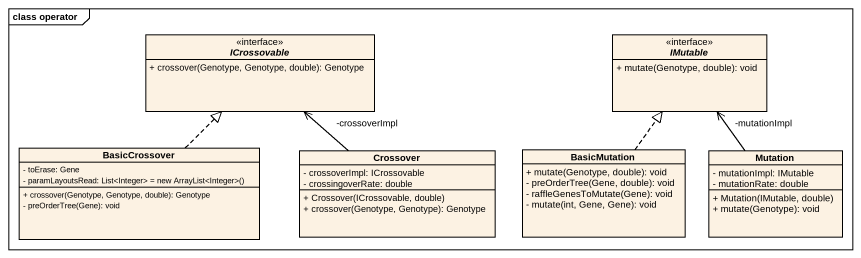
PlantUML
@startuml
mainframe class operator
hide circle
hide empty members
skinparam classAttributeIconSize 0
interface ICrossovable <<interface>> {
  + crossover(Genotype, Genotype, double): Genotype
}
interface IMutable <<interface>> {
  + mutate(Genotype, double): void
}
class BasicCrossover {
  - toErase: Gene
  {field} - paramLayoutsRead: List<Integer> = new ArrayList<Integer>()
  + crossover(Genotype, Genotype, double): Genotype
  - preOrderTree(Gene): void
}
class Crossover {
  - crossoverImpl: ICrossovable
  - crossingoverRate: double
  + Crossover(ICrossovable, double)
  + crossover(Genotype, Genotype): Genotype
}
class BasicMutation {
  + mutate(Genotype, double): void
  - preOrderTree(Gene, double): void
  - raffleGenesToMutate(Gene): void
  - mutate(int, Gene, Gene): void
}
class Mutation {
  - mutationImpl: IMutable
  - mutationRate: double
  + Mutation(IMutable, double)
  + mutate(Genotype): void
}
BasicCrossover .up.|> ICrossovable
Crossover -up-> "-crossoverImpl" ICrossovable
BasicMutation .up.|> IMutable
Mutation -up-> "-mutationImpl" IMutable
@enduml
